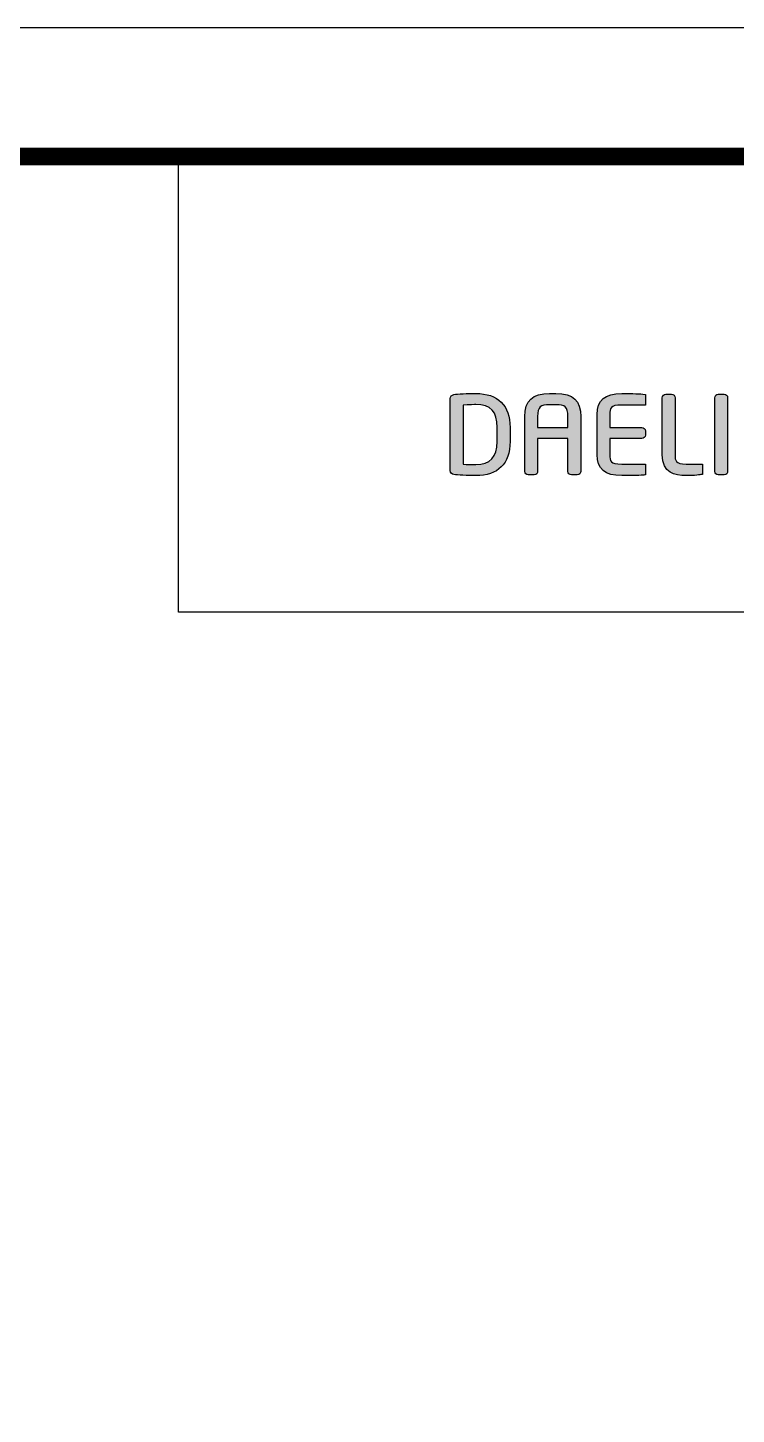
# Model space of a CAD drawing. Extents: x 16296675219 to 16296676413, y -37409617825 to -37409616950.
# Drawn here: x 16296676178.7 to 16296676290.4, y -37409617169 to -37409616950.3 of the extents above; entities that cross this region are included whole.
import ezdxf

# ---------------------------------------------------------------- set-up
doc = ezdxf.new("R2010")
doc.units = 0
doc.header["$LTSCALE"] = 10
doc.header["$MEASUREMENT"] = 0
doc.layers.get('0').update_dxf_attribs({"linetype": 'CONTINUOUS'})
doc.layers.add('레이어 1', color=7, linetype='CONTINUOUS')

msp = doc.modelspace()

# ---------------------------------------------------------------- hatches: boundary and pattern name
at = {"layer": '레이어 1'}
h = msp.add_hatch(color=5, dxfattribs=at)
h.dxf.hatch_style = 2
edge = h.paths.add_edge_path()
edge.add_spline(control_points=[(16296676252.754629, -37409617015.593979), (16296676252.754629, -37409617018.025902), (16296676251.645069, -37409617019.209099), (16296676249.361349, -37409617019.209099), (16296676249.361349, -37409617019.209099), (16296676247.798929, -37409617019.180161), (16296676247.391729, -37409617019.173103), (16296676247.391729, -37409617019.173103), (16296676247.391729, -37409617009.84848), (16296676247.391729, -37409617009.84848), (16296676248.200991, -37409617009.76812), (16296676249.351049, -37409617009.754623), (16296676249.36248, -37409617009.754623), (16296676251.708099, -37409617009.754623), (16296676252.754629, -37409617010.868958), (16296676252.754629, -37409617013.366524), (16296676252.754629, -37409617013.366524), (16296676252.754629, -37409617015.593979), (16296676252.754629, -37409617015.593979)], knot_values=[0, 0, 0, 0, 1, 1, 1, 2, 2, 2, 3, 3, 3, 4, 4, 4, 5, 5, 5, 6, 6, 6, 6], degree=3, periodic=0)
edge = h.paths.add_edge_path()
edge.add_spline(control_points=[(16296676249.361349, -37409617008.002983), (16296676248.09362, -37409617008.002983), (16296676246.449039, -37409617008.080803), (16296676245.909731, -37409617008.167587), (16296676245.57246, -37409617008.22419), (16296676245.35622, -37409617008.476257), (16296676245.35622, -37409617008.809357), (16296676245.35622, -37409617008.809357), (16296676245.35622, -37409617020.153038), (16296676245.35622, -37409617020.153038), (16296676245.35622, -37409617020.50222), (16296676245.57452, -37409617020.747879), (16296676245.92613, -37409617020.796722), (16296676246.436199, -37409617020.881592), (16296676248.075439, -37409617020.958771), (16296676249.361349, -37409617020.958771), (16296676252.901239, -37409617020.958771), (16296676254.77149, -37409617019.102989), (16296676254.77149, -37409617015.593979), (16296676254.77149, -37409617015.593979), (16296676254.77149, -37409617013.366524), (16296676254.77149, -37409617013.366524), (16296676254.77149, -37409617009.857513), (16296676252.901239, -37409617008.002983), (16296676249.361349, -37409617008.002983)], knot_values=[0, 0, 0, 0, 1, 1, 1, 2, 2, 2, 3, 3, 3, 4, 4, 4, 5, 5, 5, 6, 6, 6, 7, 7, 7, 8, 8, 8, 8], degree=3, periodic=0)
h = msp.add_hatch(color=5, dxfattribs=at)
h.dxf.hatch_style = 2
edge = h.paths.add_edge_path()
edge.add_spline(control_points=[(16296676263.90093, -37409617013.352966), (16296676263.90093, -37409617013.352966), (16296676259.127701, -37409617013.352966), (16296676259.127701, -37409617013.352966), (16296676259.127701, -37409617013.175552), (16296676259.127701, -37409617011.650887), (16296676259.127701, -37409617011.650887), (16296676259.127701, -37409617010.059372), (16296676259.6008, -37409617009.789337), (16296676261.020149, -37409617009.789337), (16296676261.020149, -37409617009.789337), (16296676262.00992, -37409617009.789337), (16296676262.00992, -37409617009.789337), (16296676263.428459, -37409617009.789337), (16296676263.90093, -37409617010.059372), (16296676263.90093, -37409617011.650887), (16296676263.90093, -37409617011.650887), (16296676263.90093, -37409617013.175552), (16296676263.90093, -37409617013.352966)], knot_values=[0, 0, 0, 0, 1, 1, 1, 2, 2, 2, 3, 3, 3, 4, 4, 4, 5, 5, 5, 6, 6, 6, 6], degree=3, periodic=0)
edge = h.paths.add_edge_path()
edge.add_spline(control_points=[(16296676262.00992, -37409617008.002983), (16296676262.00992, -37409617008.002983), (16296676261.020149, -37409617008.002983), (16296676261.020149, -37409617008.002983), (16296676258.31621, -37409617008.002983), (16296676257.110649, -37409617009.12767), (16296676257.110649, -37409617011.650887), (16296676257.110649, -37409617011.650887), (16296676257.110649, -37409617020.282967), (16296676257.110649, -37409617020.282967), (16296676257.110649, -37409617020.586487), (16296676257.357281, -37409617020.843674), (16296676257.64839, -37409617020.843674), (16296676257.64839, -37409617020.843674), (16296676258.59269, -37409617020.843674), (16296676258.59269, -37409617020.843674), (16296676258.92738, -37409617020.843674), (16296676259.127701, -37409617020.559464), (16296676259.127701, -37409617020.282967), (16296676259.127701, -37409617020.282967), (16296676259.127701, -37409617015.322601), (16296676259.127701, -37409617015.129051), (16296676259.127701, -37409617015.129051), (16296676263.90093, -37409617015.129051), (16296676263.90093, -37409617015.129051), (16296676263.90093, -37409617015.322601), (16296676263.90093, -37409617020.282967), (16296676263.90093, -37409617020.282967), (16296676263.90093, -37409617020.592232), (16296676264.144791, -37409617020.843674), (16296676264.44525, -37409617020.843674), (16296676264.44525, -37409617020.843674), (16296676265.37797, -37409617020.843674), (16296676265.37797, -37409617020.843674), (16296676265.70496, -37409617020.843674), (16296676265.925011, -37409617020.55365), (16296676265.925011, -37409617020.282967), (16296676265.925011, -37409617020.282967), (16296676265.925011, -37409617011.650887), (16296676265.925011, -37409617011.650887), (16296676265.925011, -37409617009.12767), (16296676264.7171, -37409617008.002983), (16296676262.00992, -37409617008.002983)], knot_values=[0, 0, 0, 0, 1, 1, 1, 2, 2, 2, 3, 3, 3, 4, 4, 4, 5, 5, 5, 6, 6, 6, 7, 7, 7, 8, 8, 8, 9, 9, 9, 10, 10, 10, 11, 11, 11, 12, 12, 12, 13, 13, 13, 14, 14, 14, 14], degree=3, periodic=0)
h = msp.add_hatch(color=5, dxfattribs=at)
h.dxf.hatch_style = 2
edge = h.paths.add_edge_path()
edge.add_spline(control_points=[(16296676268.490219, -37409617011.301758), (16296676268.490219, -37409617011.301758), (16296676268.490219, -37409617017.656189), (16296676268.490219, -37409617017.656189), (16296676268.490219, -37409617019.87912), (16296676269.759911, -37409617020.958771), (16296676272.37253, -37409617020.958771), (16296676273.525789, -37409617020.958771), (16296676275.09544, -37409617020.937576), (16296676275.723049, -37409617020.879021), (16296676275.714041, -37409617020.879021), (16296676276.02737, -37409617020.848801), (16296676276.02737, -37409617020.848801), (16296676276.02737, -37409617020.848801), (16296676276.11804, -37409617020.839821), (16296676276.11804, -37409617020.839821), (16296676276.11804, -37409617020.839821), (16296676276.11804, -37409617019.139633), (16296676276.11804, -37409617019.139633), (16296676276.11804, -37409617019.139633), (16296676272.38686, -37409617019.139633), (16296676272.38686, -37409617019.139633), (16296676270.51754, -37409617019.139633), (16296676270.51754, -37409617018.612358), (16296676270.51754, -37409617017.656189), (16296676270.51754, -37409617017.656189), (16296676270.51754, -37409617015.301376), (16296676270.51754, -37409617015.117462), (16296676270.709641, -37409617015.117462), (16296676275.53303, -37409617015.117462), (16296676275.53303, -37409617015.117462), (16296676275.848921, -37409617015.117462), (16296676276.106279, -37409617014.866707), (16296676276.106279, -37409617014.55806), (16296676276.106279, -37409617014.55806), (16296676276.106279, -37409617013.927856), (16296676276.106279, -37409617013.927856), (16296676276.106279, -37409617013.617302), (16296676275.848921, -37409617013.365868), (16296676275.53303, -37409617013.365868), (16296676275.53303, -37409617013.365868), (16296676270.709641, -37409617013.365868), (16296676270.51754, -37409617013.365868), (16296676270.51754, -37409617013.18325), (16296676270.51754, -37409617011.301758), (16296676270.51754, -37409617011.301758), (16296676270.51754, -37409617010.346832), (16296676270.51754, -37409617009.820824), (16296676272.38686, -37409617009.820824), (16296676272.38686, -37409617009.820824), (16296676276.116579, -37409617009.835632), (16296676276.116579, -37409617009.835632), (16296676276.116579, -37409617009.835632), (16296676276.116579, -37409617008.145721), (16296676276.116579, -37409617008.145721), (16296676276.116579, -37409617008.145721), (16296676275.720949, -37409617008.103302), (16296676275.720949, -37409617008.103302), (16296676274.987101, -37409617008.037064), (16296676273.30463, -37409617008.002983), (16296676272.37253, -37409617008.002983), (16296676269.759911, -37409617008.002983), (16296676268.490219, -37409617009.081329), (16296676268.490219, -37409617011.301758)], knot_values=[0, 0, 0, 0, 1, 1, 1, 2, 2, 2, 3, 3, 3, 4, 4, 4, 5, 5, 5, 6, 6, 6, 7, 7, 7, 8, 8, 8, 9, 9, 9, 10, 10, 10, 11, 11, 11, 12, 12, 12, 13, 13, 13, 14, 14, 14, 15, 15, 15, 16, 16, 16, 17, 17, 17, 18, 18, 18, 19, 19, 19, 20, 20, 20, 21, 21, 21, 21], degree=3, periodic=0)
h = msp.add_hatch(color=5, dxfattribs=at)
h.dxf.hatch_style = 2
edge = h.paths.add_edge_path()
edge.add_spline(control_points=[(16296676279.357281, -37409617008.118118), (16296676279.045099, -37409617008.118118), (16296676278.78051, -37409617008.375969), (16296676278.78051, -37409617008.682022), (16296676278.78051, -37409617008.682022), (16296676278.78051, -37409617017.656189), (16296676278.78051, -37409617017.656189), (16296676278.78051, -37409617020.582581), (16296676280.77776, -37409617020.958771), (16296676282.5165, -37409617020.958771), (16296676283.792271, -37409617020.958771), (16296676284.119591, -37409617020.904732), (16296676284.497339, -37409617020.841728), (16296676284.497339, -37409617020.841728), (16296676284.717609, -37409617020.80703), (16296676284.717609, -37409617020.80703), (16296676284.71438, -37409617020.808311), (16296676285.009211, -37409617020.771683), (16296676285.009211, -37409617020.771683), (16296676285.009211, -37409617020.771683), (16296676285.096689, -37409617020.760071), (16296676285.096689, -37409617020.760071), (16296676285.096689, -37409617020.760071), (16296676285.096689, -37409617019.139633), (16296676285.096689, -37409617019.139633), (16296676285.096689, -37409617019.139633), (16296676282.535789, -37409617019.139633), (16296676282.535789, -37409617019.139633), (16296676280.803459, -37409617019.139633), (16296676280.803459, -37409617018.48568), (16296676280.803459, -37409617017.851021), (16296676280.803459, -37409617017.851021), (16296676280.803459, -37409617008.682022), (16296676280.803459, -37409617008.682022), (16296676280.803459, -37409617008.375969), (16296676280.5411, -37409617008.118118), (16296676280.229879, -37409617008.118118), (16296676280.229879, -37409617008.118118), (16296676279.357281, -37409617008.118118), (16296676279.357281, -37409617008.118118)], knot_values=[0, 0, 0, 0, 1, 1, 1, 2, 2, 2, 3, 3, 3, 4, 4, 4, 5, 5, 5, 6, 6, 6, 7, 7, 7, 8, 8, 8, 9, 9, 9, 10, 10, 10, 11, 11, 11, 12, 12, 12, 13, 13, 13, 13], degree=3, periodic=0)
h = msp.add_hatch(color=5, dxfattribs=at)
h.dxf.hatch_style = 2
edge = h.paths.add_edge_path()
edge.add_spline(control_points=[(16296676287.600309, -37409617008.118118), (16296676287.263359, -37409617008.118118), (16296676287.062099, -37409617008.39653), (16296676287.062099, -37409617008.665321), (16296676287.062099, -37409617008.665321), (16296676287.062099, -37409617020.282967), (16296676287.062099, -37409617020.282967), (16296676287.062099, -37409617020.592232), (16296676287.3039, -37409617020.843674), (16296676287.600309, -37409617020.843674), (16296676287.600309, -37409617020.843674), (16296676288.54298, -37409617020.843674), (16296676288.54298, -37409617020.843674), (16296676288.88059, -37409617020.843674), (16296676289.08217, -37409617020.559464), (16296676289.08217, -37409617020.282967), (16296676289.08217, -37409617020.282967), (16296676289.08217, -37409617008.665321), (16296676289.08217, -37409617008.665321), (16296676289.08217, -37409617008.358582), (16296676288.84589, -37409617008.118118), (16296676288.54298, -37409617008.118118), (16296676288.54298, -37409617008.118118), (16296676287.600309, -37409617008.118118), (16296676287.600309, -37409617008.118118)], knot_values=[0, 0, 0, 0, 1, 1, 1, 2, 2, 2, 3, 3, 3, 4, 4, 4, 5, 5, 5, 6, 6, 6, 7, 7, 7, 8, 8, 8, 8], degree=3, periodic=0)

# ---------------------------------------------------------------- linework, layer by layer
at = {"color": 5, "ltscale": 0.5}
msp.add_line((16296676202.525789, -37409617042.481857), (16296676202.525789, -37409616970.638603), dxfattribs=at)
at = {"color": 5, "ltscale": 40}
msp.add_line((16296676393.27146, -37409617042.481857), (16296676202.525789, -37409617042.481857), dxfattribs=at)
at = {"ltscale": 0.5}
msp.add_lwpolyline([(16296675219.07955, -37409617824.834084), (16296676412.57955, -37409617824.834084), (16296676412.57955, -37409616950.334084), (16296675219.07955, -37409616950.334084)], close=True, dxfattribs=at)
at = {"color": 5, "linetype": 'ByBlock', "lineweight": 200, "const_width": 2.75}
msp.add_lwpolyline([(16296675238.27124, -37409617787.388771), (16296676393.27124, -37409617787.388771), (16296676393.27124, -37409616970.638771), (16296675238.27124, -37409616970.638771)], close=True, dxfattribs=at)
at = {"layer": '레이어 1', "color": 5}
for points, knots in [([(16296676249.361349, -37409617008.002983), (16296676248.09362, -37409617008.002983), (16296676246.449039, -37409617008.080803), (16296676245.909731, -37409617008.167587), (16296676245.57246, -37409617008.22419), (16296676245.35622, -37409617008.476257), (16296676245.35622, -37409617008.809357), (16296676245.35622, -37409617008.809357), (16296676245.35622, -37409617020.153038), (16296676245.35622, -37409617020.153038), (16296676245.35622, -37409617020.50222), (16296676245.57452, -37409617020.747879), (16296676245.92613, -37409617020.796722), (16296676246.436199, -37409617020.881592), (16296676248.075439, -37409617020.958771), (16296676249.361349, -37409617020.958771), (16296676252.901239, -37409617020.958771), (16296676254.77149, -37409617019.102989), (16296676254.77149, -37409617015.593979), (16296676254.77149, -37409617015.593979), (16296676254.77149, -37409617013.366524), (16296676254.77149, -37409617013.366524), (16296676254.77149, -37409617009.857513), (16296676252.901239, -37409617008.002983), (16296676249.361349, -37409617008.002983)], [0, 0, 0, 0, 1, 1, 1, 2, 2, 2, 3, 3, 3, 4, 4, 4, 5, 5, 5, 6, 6, 6, 7, 7, 7, 8, 8, 8, 8]), ([(16296676252.754629, -37409617015.593979), (16296676252.754629, -37409617018.025902), (16296676251.645069, -37409617019.209099), (16296676249.361349, -37409617019.209099), (16296676249.361349, -37409617019.209099), (16296676247.798929, -37409617019.180161), (16296676247.391729, -37409617019.173103), (16296676247.391729, -37409617019.173103), (16296676247.391729, -37409617009.84848), (16296676247.391729, -37409617009.84848), (16296676248.200991, -37409617009.76812), (16296676249.351049, -37409617009.754623), (16296676249.36248, -37409617009.754623), (16296676251.708099, -37409617009.754623), (16296676252.754629, -37409617010.868958), (16296676252.754629, -37409617013.366524), (16296676252.754629, -37409617013.366524), (16296676252.754629, -37409617015.593979), (16296676252.754629, -37409617015.593979)], [0, 0, 0, 0, 1, 1, 1, 2, 2, 2, 3, 3, 3, 4, 4, 4, 5, 5, 5, 6, 6, 6, 6]), ([(16296676262.00992, -37409617008.002983), (16296676262.00992, -37409617008.002983), (16296676261.020149, -37409617008.002983), (16296676261.020149, -37409617008.002983), (16296676258.31621, -37409617008.002983), (16296676257.110649, -37409617009.12767), (16296676257.110649, -37409617011.650887), (16296676257.110649, -37409617011.650887), (16296676257.110649, -37409617020.282967), (16296676257.110649, -37409617020.282967), (16296676257.110649, -37409617020.586487), (16296676257.357281, -37409617020.843674), (16296676257.64839, -37409617020.843674), (16296676257.64839, -37409617020.843674), (16296676258.59269, -37409617020.843674), (16296676258.59269, -37409617020.843674), (16296676258.92738, -37409617020.843674), (16296676259.127701, -37409617020.559464), (16296676259.127701, -37409617020.282967), (16296676259.127701, -37409617020.282967), (16296676259.127701, -37409617015.322601), (16296676259.127701, -37409617015.129051), (16296676259.127701, -37409617015.129051), (16296676263.90093, -37409617015.129051), (16296676263.90093, -37409617015.129051), (16296676263.90093, -37409617015.322601), (16296676263.90093, -37409617020.282967), (16296676263.90093, -37409617020.282967), (16296676263.90093, -37409617020.592232), (16296676264.144791, -37409617020.843674), (16296676264.44525, -37409617020.843674), (16296676264.44525, -37409617020.843674), (16296676265.37797, -37409617020.843674), (16296676265.37797, -37409617020.843674), (16296676265.70496, -37409617020.843674), (16296676265.925011, -37409617020.55365), (16296676265.925011, -37409617020.282967), (16296676265.925011, -37409617020.282967), (16296676265.925011, -37409617011.650887), (16296676265.925011, -37409617011.650887), (16296676265.925011, -37409617009.12767), (16296676264.7171, -37409617008.002983), (16296676262.00992, -37409617008.002983)], [0, 0, 0, 0, 1, 1, 1, 2, 2, 2, 3, 3, 3, 4, 4, 4, 5, 5, 5, 6, 6, 6, 7, 7, 7, 8, 8, 8, 9, 9, 9, 10, 10, 10, 11, 11, 11, 12, 12, 12, 13, 13, 13, 14, 14, 14, 14]), ([(16296676263.90093, -37409617013.352966), (16296676263.90093, -37409617013.352966), (16296676259.127701, -37409617013.352966), (16296676259.127701, -37409617013.352966), (16296676259.127701, -37409617013.175552), (16296676259.127701, -37409617011.650887), (16296676259.127701, -37409617011.650887), (16296676259.127701, -37409617010.059372), (16296676259.6008, -37409617009.789337), (16296676261.020149, -37409617009.789337), (16296676261.020149, -37409617009.789337), (16296676262.00992, -37409617009.789337), (16296676262.00992, -37409617009.789337), (16296676263.428459, -37409617009.789337), (16296676263.90093, -37409617010.059372), (16296676263.90093, -37409617011.650887), (16296676263.90093, -37409617011.650887), (16296676263.90093, -37409617013.175552), (16296676263.90093, -37409617013.352966)], [0, 0, 0, 0, 1, 1, 1, 2, 2, 2, 3, 3, 3, 4, 4, 4, 5, 5, 5, 6, 6, 6, 6]), ([(16296676268.490219, -37409617011.301758), (16296676268.490219, -37409617011.301758), (16296676268.490219, -37409617017.656189), (16296676268.490219, -37409617017.656189), (16296676268.490219, -37409617019.87912), (16296676269.759911, -37409617020.958771), (16296676272.37253, -37409617020.958771), (16296676273.525789, -37409617020.958771), (16296676275.09544, -37409617020.937576), (16296676275.723049, -37409617020.879021), (16296676275.714041, -37409617020.879021), (16296676276.02737, -37409617020.848801), (16296676276.02737, -37409617020.848801), (16296676276.02737, -37409617020.848801), (16296676276.11804, -37409617020.839821), (16296676276.11804, -37409617020.839821), (16296676276.11804, -37409617020.839821), (16296676276.11804, -37409617019.139633), (16296676276.11804, -37409617019.139633), (16296676276.11804, -37409617019.139633), (16296676272.38686, -37409617019.139633), (16296676272.38686, -37409617019.139633), (16296676270.51754, -37409617019.139633), (16296676270.51754, -37409617018.612358), (16296676270.51754, -37409617017.656189), (16296676270.51754, -37409617017.656189), (16296676270.51754, -37409617015.301376), (16296676270.51754, -37409617015.117462), (16296676270.709641, -37409617015.117462), (16296676275.53303, -37409617015.117462), (16296676275.53303, -37409617015.117462), (16296676275.848921, -37409617015.117462), (16296676276.106279, -37409617014.866707), (16296676276.106279, -37409617014.55806), (16296676276.106279, -37409617014.55806), (16296676276.106279, -37409617013.927856), (16296676276.106279, -37409617013.927856), (16296676276.106279, -37409617013.617302), (16296676275.848921, -37409617013.365868), (16296676275.53303, -37409617013.365868), (16296676275.53303, -37409617013.365868), (16296676270.709641, -37409617013.365868), (16296676270.51754, -37409617013.365868), (16296676270.51754, -37409617013.18325), (16296676270.51754, -37409617011.301758), (16296676270.51754, -37409617011.301758), (16296676270.51754, -37409617010.346832), (16296676270.51754, -37409617009.820824), (16296676272.38686, -37409617009.820824), (16296676272.38686, -37409617009.820824), (16296676276.116579, -37409617009.835632), (16296676276.116579, -37409617009.835632), (16296676276.116579, -37409617009.835632), (16296676276.116579, -37409617008.145721), (16296676276.116579, -37409617008.145721), (16296676276.116579, -37409617008.145721), (16296676275.720949, -37409617008.103302), (16296676275.720949, -37409617008.103302), (16296676274.987101, -37409617008.037064), (16296676273.30463, -37409617008.002983), (16296676272.37253, -37409617008.002983), (16296676269.759911, -37409617008.002983), (16296676268.490219, -37409617009.081329), (16296676268.490219, -37409617011.301758)], [0, 0, 0, 0, 1, 1, 1, 2, 2, 2, 3, 3, 3, 4, 4, 4, 5, 5, 5, 6, 6, 6, 7, 7, 7, 8, 8, 8, 9, 9, 9, 10, 10, 10, 11, 11, 11, 12, 12, 12, 13, 13, 13, 14, 14, 14, 15, 15, 15, 16, 16, 16, 17, 17, 17, 18, 18, 18, 19, 19, 19, 20, 20, 20, 21, 21, 21, 21]), ([(16296676279.357281, -37409617008.118118), (16296676279.045099, -37409617008.118118), (16296676278.78051, -37409617008.375969), (16296676278.78051, -37409617008.682022), (16296676278.78051, -37409617008.682022), (16296676278.78051, -37409617017.656189), (16296676278.78051, -37409617017.656189), (16296676278.78051, -37409617020.582581), (16296676280.77776, -37409617020.958771), (16296676282.5165, -37409617020.958771), (16296676283.792271, -37409617020.958771), (16296676284.119591, -37409617020.904732), (16296676284.497339, -37409617020.841728), (16296676284.497339, -37409617020.841728), (16296676284.717609, -37409617020.80703), (16296676284.717609, -37409617020.80703), (16296676284.71438, -37409617020.808311), (16296676285.009211, -37409617020.771683), (16296676285.009211, -37409617020.771683), (16296676285.009211, -37409617020.771683), (16296676285.096689, -37409617020.760071), (16296676285.096689, -37409617020.760071), (16296676285.096689, -37409617020.760071), (16296676285.096689, -37409617019.139633), (16296676285.096689, -37409617019.139633), (16296676285.096689, -37409617019.139633), (16296676282.535789, -37409617019.139633), (16296676282.535789, -37409617019.139633), (16296676280.803459, -37409617019.139633), (16296676280.803459, -37409617018.48568), (16296676280.803459, -37409617017.851021), (16296676280.803459, -37409617017.851021), (16296676280.803459, -37409617008.682022), (16296676280.803459, -37409617008.682022), (16296676280.803459, -37409617008.375969), (16296676280.5411, -37409617008.118118), (16296676280.229879, -37409617008.118118), (16296676280.229879, -37409617008.118118), (16296676279.357281, -37409617008.118118), (16296676279.357281, -37409617008.118118)], [0, 0, 0, 0, 1, 1, 1, 2, 2, 2, 3, 3, 3, 4, 4, 4, 5, 5, 5, 6, 6, 6, 7, 7, 7, 8, 8, 8, 9, 9, 9, 10, 10, 10, 11, 11, 11, 12, 12, 12, 13, 13, 13, 13]), ([(16296676287.600309, -37409617008.118118), (16296676287.263359, -37409617008.118118), (16296676287.062099, -37409617008.39653), (16296676287.062099, -37409617008.665321), (16296676287.062099, -37409617008.665321), (16296676287.062099, -37409617020.282967), (16296676287.062099, -37409617020.282967), (16296676287.062099, -37409617020.592232), (16296676287.3039, -37409617020.843674), (16296676287.600309, -37409617020.843674), (16296676287.600309, -37409617020.843674), (16296676288.54298, -37409617020.843674), (16296676288.54298, -37409617020.843674), (16296676288.88059, -37409617020.843674), (16296676289.08217, -37409617020.559464), (16296676289.08217, -37409617020.282967), (16296676289.08217, -37409617020.282967), (16296676289.08217, -37409617008.665321), (16296676289.08217, -37409617008.665321), (16296676289.08217, -37409617008.358582), (16296676288.84589, -37409617008.118118), (16296676288.54298, -37409617008.118118), (16296676288.54298, -37409617008.118118), (16296676287.600309, -37409617008.118118), (16296676287.600309, -37409617008.118118)], [0, 0, 0, 0, 1, 1, 1, 2, 2, 2, 3, 3, 3, 4, 4, 4, 5, 5, 5, 6, 6, 6, 7, 7, 7, 8, 8, 8, 8])]:
    msp.add_open_spline(points, degree=3, knots=knots, dxfattribs=at)

doc.saveas('drawing.dxf')
